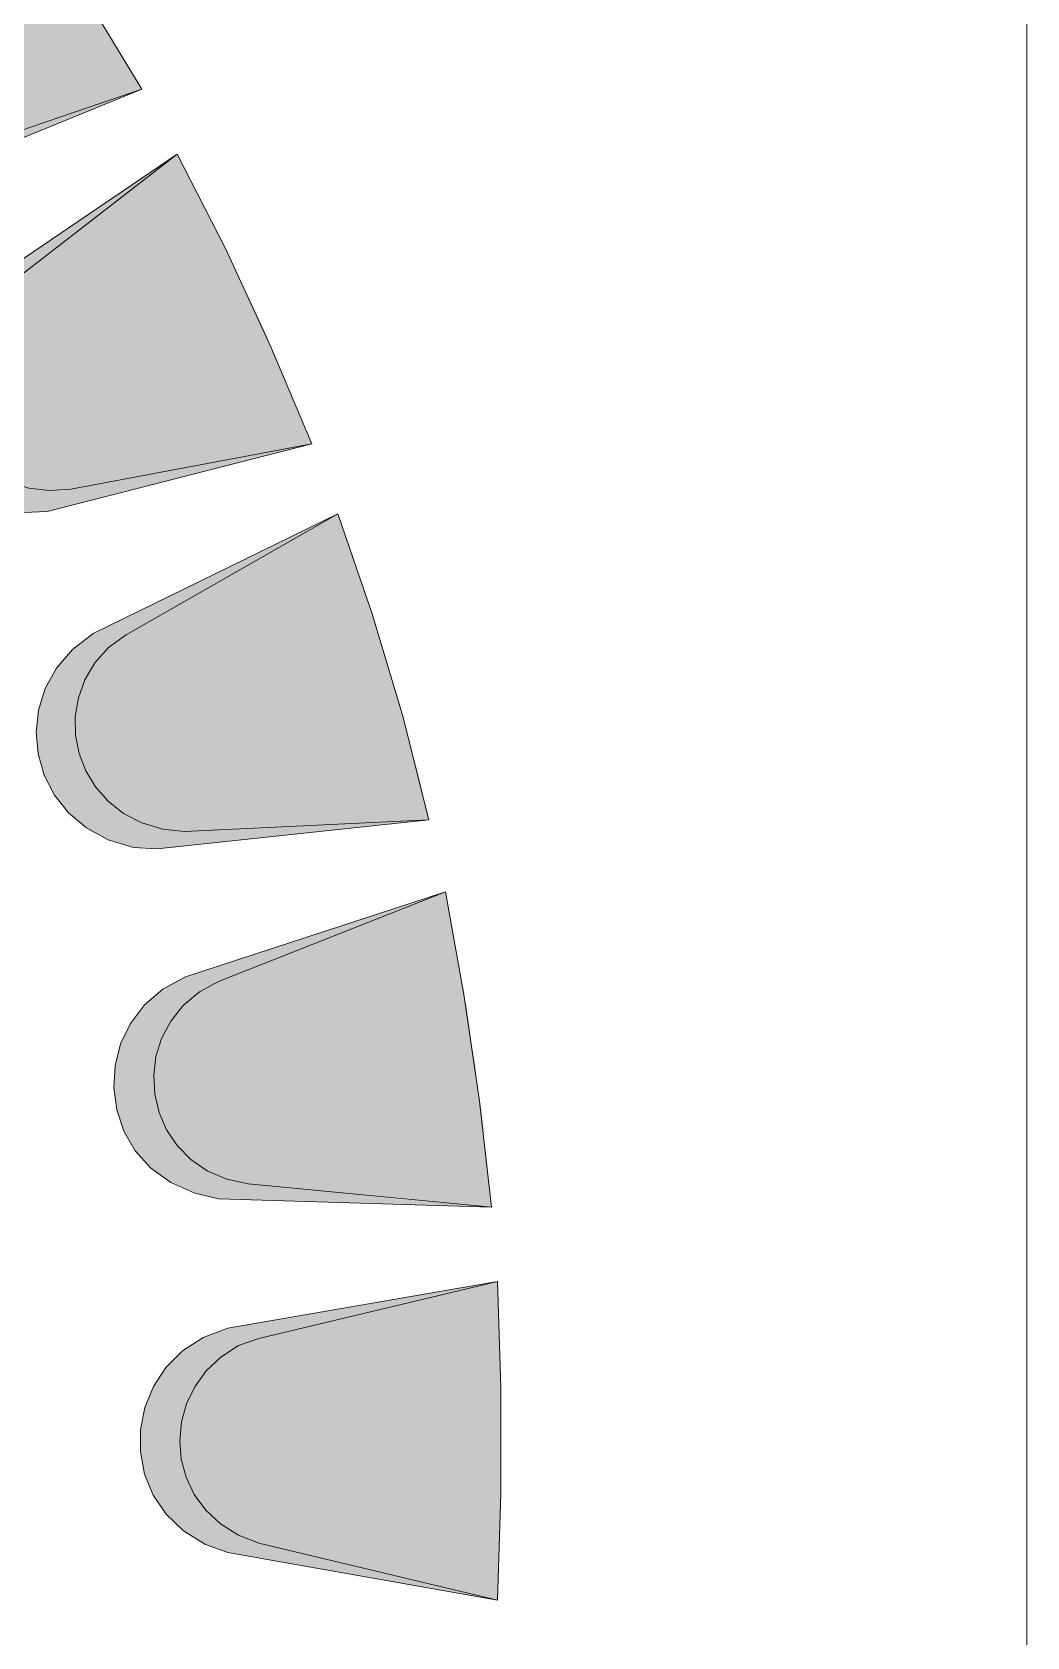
# Model space of a CAD drawing. Extents: x 0 to 245, y -13 to 205.
# Drawn here: x 218.05 to 243.74, y 98.32 to 139.79 of the extents above; entities that cross this region are included whole.
import ezdxf

# ---------------------------------------------------------------- set-up
doc = ezdxf.new("R2010")
doc.units = 0
doc.layers.add('FILL', color=8, linetype='Continuous')
doc.layers.add('GEOMETRY', color=7, linetype='Continuous')

msp = doc.modelspace()

# ---------------------------------------------------------------- hatches: boundary and pattern name
at = {"layer": 'FILL'}
for points in [[(220.879, 138.314), (219.445, 140.688), (217.948, 143.003), (216.362, 145.257)], [(211.662, 140.298), (211.418, 139.786), (219.995, 139.786)], [(211.662, 140.298), (219.689, 140.298), (219.995, 139.786)], [(211.418, 139.786), (211.296, 139.245), (220.3, 139.245)], [(211.418, 139.786), (219.995, 139.786), (220.3, 139.245)], [(211.296, 139.245), (211.296, 138.704), (220.635, 138.704)], [(211.296, 139.245), (220.3, 139.245), (220.635, 138.704)], [(211.296, 138.704), (211.358, 138.312), (220.879, 138.312)], [(211.296, 138.704), (220.635, 138.704), (220.879, 138.312)], [(211.357, 138.314), (211.387, 138.164), (220.421, 138.164)], [(211.357, 138.314), (220.878, 138.314), (220.421, 138.164)], [(211.387, 138.163), (211.57, 137.652), (218.924, 137.652)], [(211.387, 138.163), (220.421, 138.163), (218.924, 137.652)], [(220.879, 138.313), (214.347, 135.638)], [(220.787, 138.282), (214.896, 136.268), (215.904, 136.268)], [(220.879, 138.313), (214.897, 136.269)], [(220.787, 138.282), (220.818, 138.282), (215.904, 136.268)], [(220.879, 138.314), (220.787, 138.283), (220.817, 138.283)], [(211.57, 137.653), (218.924, 137.653), (217.583, 137.201)], [(221.795, 136.63), (215.996, 132.692), (215.513, 132.213), (215.169, 131.682), (214.956, 131.116), (214.868, 130.533), (214.897, 129.95), (215.038, 129.385), (215.282, 128.857), (215.624, 128.382), (216.056, 127.978), (216.572, 127.663), (217.165, 127.455), (217.828, 127.372), (218.438, 127.401)], [(221.795, 136.63), (216.149, 132.781), (216.82, 132.781)], [(221.795, 136.63), (216.82, 132.781)], [(221.795, 136.63), (218.622, 134.194), (223.046, 134.194)], [(225.274, 129.145), (224.205, 131.671), (223.045, 134.195), (221.795, 136.63)], [(218.622, 134.195), (216.82, 132.782), (223.717, 132.782)], [(218.622, 134.195), (223.046, 134.195), (223.717, 132.782)], [(216.82, 132.781), (216.454, 132.391), (216.144, 131.937), (215.943, 131.457), (215.844, 130.964), (215.84, 130.469), (215.927, 129.985), (216.096, 129.525), (216.342, 129.1), (216.659, 128.724), (217.039, 128.407), (217.477, 128.163), (217.965, 128.004), (218.499, 127.942), (219.048, 127.972)], [(216.82, 132.781), (216.454, 132.391), (223.901, 132.391)], [(216.82, 132.781), (223.716, 132.781), (223.901, 132.391)], [(216.454, 132.392), (216.148, 131.94), (224.114, 131.94)], [(216.454, 132.392), (223.901, 132.392), (224.114, 131.94)], [(216.148, 131.94), (216.056, 131.671), (224.205, 131.671)], [(216.148, 131.94), (224.114, 131.94), (224.205, 131.671)], [(216.056, 131.671), (215.933, 131.429), (224.327, 131.429)], [(216.056, 131.671), (224.204, 131.671), (224.327, 131.429)], [(215.933, 131.429), (215.842, 130.888), (224.54, 130.888)], [(215.933, 131.429), (224.328, 131.429), (224.54, 130.888)], [(215.843, 130.888), (215.843, 130.318), (224.786, 130.318)], [(215.843, 130.888), (224.541, 130.888), (224.786, 130.318)], [(215.843, 130.318), (215.996, 129.808), (224.999, 129.808)], [(215.843, 130.318), (224.786, 130.318), (224.999, 129.808)], [(215.996, 129.808), (216.21, 129.294), (225.213, 129.294)], [(215.996, 129.808), (224.999, 129.808), (225.213, 129.294)], [(216.21, 129.294), (216.332, 129.145), (225.274, 129.145)], [(216.21, 129.294), (225.213, 129.294), (225.274, 129.145)], [(216.332, 129.145), (216.545, 128.845), (223.717, 128.845)], [(216.332, 129.145), (225.274, 129.145), (223.717, 128.845)], [(225.274, 129.145), (218.436, 127.402)], [(225.274, 129.145), (219.047, 127.973)], [(225.274, 129.145), (223.716, 128.845), (224.114, 128.845)], [(216.545, 128.845), (216.943, 128.484), (221.764, 128.484)], [(216.545, 128.845), (223.717, 128.845), (221.764, 128.484)], [(223.716, 128.845), (219.047, 127.973), (220.634, 127.973)], [(223.716, 128.845), (224.113, 128.845), (220.634, 127.973)], [(216.943, 128.484), (217.43, 128.183), (220.267, 128.183)], [(216.943, 128.484), (221.763, 128.484), (220.267, 128.183)], [(217.43, 128.183), (217.948, 128.003), (219.323, 128.003)], [(217.43, 128.183), (220.267, 128.183), (219.323, 128.003)], [(216.025, 128.003), (216.087, 127.942), (218.407, 127.942)], [(216.025, 128.003), (217.948, 128.003), (218.407, 127.942)], [(216.088, 127.943), (218.499, 127.943)], [(216.088, 127.943), (218.499, 127.943)], [(216.118, 127.943), (216.636, 127.642), (219.351, 127.642)], [(216.118, 127.943), (220.513, 127.943), (219.351, 127.642)], [(217.948, 128.003), (218.285, 127.973), (219.048, 127.973)], [(217.948, 128.003), (219.323, 128.003), (219.048, 127.973)], [(218.285, 127.973), (219.048, 127.973), (218.499, 127.943)], [(218.773, 127.943), (218.499, 127.943), (220.512, 127.943)], [(219.047, 127.973), (218.773, 127.943), (220.572, 127.943)], [(218.773, 127.943), (220.573, 127.943), (220.512, 127.943)], [(219.047, 127.973), (220.634, 127.973), (220.572, 127.943)], [(216.635, 127.642), (217.216, 127.431), (218.589, 127.431)], [(216.635, 127.642), (219.351, 127.642), (218.589, 127.431)], [(217.216, 127.431), (217.49, 127.402), (218.437, 127.402)], [(217.216, 127.431), (218.589, 127.431), (218.437, 127.402)], [(217.491, 127.402), (218.437, 127.402), (217.827, 127.373)], [(225.946, 127.341), (219.627, 124.244), (219.089, 123.829), (218.676, 123.351), (218.384, 122.825), (218.21, 122.269), (218.15, 121.7), (218.202, 121.133), (218.362, 120.585), (218.627, 120.073), (218.993, 119.613), (219.456, 119.222), (220.015, 118.917), (220.665, 118.713), (221.276, 118.685)], [(225.945, 127.341), (219.627, 124.245), (220.512, 124.245)], [(225.946, 127.341), (220.482, 124.214)], [(225.945, 127.341), (221.368, 124.755), (226.83, 124.755)], [(228.295, 119.436), (227.625, 122.111), (226.83, 124.755), (225.945, 127.341)], [(221.368, 124.755), (220.482, 124.214), (226.983, 124.214)], [(221.368, 124.755), (226.83, 124.755), (226.983, 124.214)], [(219.596, 124.214), (219.139, 123.885), (220.024, 123.885)], [(220.482, 124.214), (220.024, 123.885), (219.671, 123.485), (219.412, 123.047), (219.243, 122.582), (219.164, 122.103), (219.171, 121.622), (219.261, 121.15), (219.433, 120.699), (219.684, 120.283), (220.011, 119.912), (220.413, 119.599), (220.885, 119.356), (221.427, 119.194), (221.976, 119.134)], [(219.596, 124.214), (220.482, 124.214), (220.024, 123.885)], [(219.627, 124.245), (219.597, 124.214), (220.482, 124.214)], [(219.627, 124.245), (220.513, 124.245), (220.482, 124.214)], [(220.482, 124.214), (220.024, 123.885), (227.105, 123.885)], [(220.482, 124.214), (226.983, 124.214), (227.105, 123.885)], [(219.139, 123.885), (218.773, 123.495), (219.658, 123.495)], [(219.139, 123.885), (220.024, 123.885)], [(219.139, 123.885), (220.024, 123.885)], [(219.139, 123.885), (220.024, 123.885), (219.658, 123.495)], [(220.024, 123.885), (219.658, 123.495), (227.226, 123.495)], [(220.024, 123.885), (227.105, 123.885), (227.226, 123.495)], [(218.743, 123.433), (218.468, 123.014), (219.383, 123.014)], [(218.773, 123.495), (218.743, 123.433), (219.627, 123.433)], [(218.743, 123.433), (219.627, 123.433), (219.383, 123.014)], [(218.773, 123.495), (219.658, 123.495), (219.627, 123.433)], [(219.658, 123.495), (219.383, 123.014), (227.348, 123.014)], [(219.658, 123.495), (227.226, 123.495), (227.348, 123.014)], [(218.407, 122.893), (218.285, 122.471), (219.232, 122.471)], [(218.468, 123.014), (218.407, 122.893), (219.352, 122.893)], [(218.407, 122.893), (219.351, 122.893), (219.232, 122.471)], [(218.468, 123.014), (219.383, 123.014), (219.352, 122.893)], [(219.383, 123.014), (219.233, 122.471), (227.502, 122.471)], [(219.383, 123.014), (227.349, 123.014), (227.502, 122.471)], [(218.285, 122.471), (218.223, 122.321), (219.201, 122.321)], [(218.285, 122.471), (219.232, 122.471), (219.201, 122.321)], [(219.232, 122.471), (219.17, 122.111), (227.625, 122.111)], [(219.232, 122.471), (227.502, 122.471), (227.625, 122.111)], [(218.194, 121.931), (218.163, 121.721), (219.17, 121.721)], [(218.223, 122.321), (218.194, 121.931), (219.169, 121.931)], [(218.194, 121.931), (219.17, 121.931), (219.17, 121.721)], [(218.223, 122.321), (219.201, 122.321), (219.169, 121.931)], [(219.17, 122.111), (219.17, 121.931), (227.684, 121.931)], [(219.17, 122.111), (227.625, 122.111), (227.684, 121.931)], [(219.17, 121.931), (219.201, 121.39), (227.807, 121.39)], [(219.17, 121.931), (227.684, 121.931), (227.807, 121.39)], [(218.163, 121.721), (218.194, 121.39), (219.201, 121.39)], [(218.163, 121.721), (219.17, 121.721), (219.201, 121.39)], [(218.194, 121.39), (218.194, 121.119), (219.291, 121.119)], [(218.194, 121.39), (219.201, 121.39), (219.291, 121.119)], [(218.194, 121.118), (218.285, 120.847), (219.351, 120.847)], [(218.194, 121.118), (219.291, 121.118), (219.351, 120.847)], [(219.201, 121.39), (219.351, 120.847), (227.96, 120.847)], [(219.201, 121.39), (227.806, 121.39), (227.96, 120.847)], [(218.285, 120.847), (218.376, 120.548), (219.536, 120.548)], [(218.285, 120.847), (219.351, 120.847), (219.536, 120.548)], [(219.351, 120.847), (219.626, 120.367), (228.081, 120.367)], [(219.351, 120.847), (227.959, 120.847), (228.081, 120.367)], [(218.376, 120.548), (218.468, 120.366), (219.627, 120.366)], [(218.376, 120.548), (219.536, 120.548), (219.627, 120.366)], [(218.468, 120.366), (218.681, 120.005), (219.934, 120.005)], [(218.468, 120.366), (219.627, 120.366), (219.934, 120.005)], [(219.627, 120.366), (219.963, 119.946), (228.173, 119.946)], [(219.627, 120.366), (228.082, 120.366), (228.173, 119.946)], [(218.68, 120.005), (218.711, 119.946), (219.962, 119.946)], [(218.68, 120.005), (219.933, 120.005), (219.962, 119.946)], [(218.712, 119.946), (219.018, 119.616), (220.422, 119.616)], [(218.712, 119.946), (219.963, 119.946), (220.422, 119.616)], [(219.963, 119.946), (220.422, 119.616), (228.265, 119.616)], [(219.963, 119.946), (228.173, 119.946), (228.265, 119.616)], [(219.017, 119.616), (219.047, 119.555), (220.512, 119.555)], [(219.017, 119.616), (220.421, 119.616), (220.512, 119.555)], [(219.047, 119.556), (219.29, 119.345), (220.908, 119.345)], [(219.047, 119.556), (220.512, 119.556), (220.908, 119.345)], [(220.422, 119.616), (220.726, 119.435), (228.295, 119.435)], [(220.422, 119.616), (228.265, 119.616), (228.295, 119.435)], [(220.725, 119.436), (220.909, 119.345), (226.312, 119.345)], [(220.725, 119.436), (228.294, 119.436), (226.312, 119.345)], [(221.275, 118.684), (228.294, 119.435)], [(221.977, 119.134), (228.294, 119.436)], [(228.295, 119.436), (226.313, 119.345), (227.441, 119.345)], [(219.291, 119.345), (219.506, 119.195), (221.428, 119.195)], [(219.291, 119.345), (220.909, 119.345), (221.428, 119.195)], [(219.505, 119.195), (219.535, 119.165), (221.763, 119.165)], [(219.505, 119.195), (221.427, 119.195), (221.763, 119.165)], [(219.536, 119.164), (219.567, 119.134), (221.976, 119.134)], [(219.536, 119.164), (221.764, 119.164), (221.976, 119.134)], [(219.567, 119.134), (220.085, 118.894), (223.198, 118.894)], [(219.567, 119.134), (225.579, 119.134), (223.198, 118.894)], [(220.909, 119.345), (221.428, 119.195), (222.985, 119.195)], [(220.909, 119.345), (226.311, 119.345), (222.985, 119.195)], [(221.427, 119.195), (222.985, 119.195), (221.976, 119.134)], [(222.374, 119.164), (221.977, 119.134), (225.579, 119.134)], [(226.312, 119.345), (222.374, 119.164), (225.761, 119.164)], [(222.374, 119.164), (225.762, 119.164), (225.579, 119.134)], [(226.312, 119.345), (227.44, 119.345), (225.761, 119.164)], [(220.085, 118.894), (220.665, 118.713), (221.703, 118.713)], [(220.085, 118.894), (223.198, 118.894), (221.703, 118.713)], [(220.665, 118.713), (221.703, 118.713), (221.276, 118.685)], [(228.722, 117.572), (222.008, 115.376), (221.425, 115.057), (220.952, 114.65), (220.589, 114.173), (220.335, 113.645), (220.192, 113.085), (220.158, 112.51), (220.234, 111.939), (220.419, 111.39), (220.713, 110.882), (221.117, 110.433), (221.63, 110.062), (222.251, 109.786), (222.863, 109.635)], [(228.722, 117.572), (222.008, 115.378), (223.198, 115.378)], [(228.722, 117.572), (222.863, 115.257)], [(228.722, 117.572), (222.863, 115.257), (229.15, 115.257)], [(229.913, 109.425), (229.607, 112.161), (229.211, 114.865), (228.723, 117.572)], [(222.008, 115.378), (221.763, 115.257), (222.862, 115.257)], [(222.008, 115.378), (223.197, 115.378), (222.862, 115.257)], [(221.337, 114.987), (221.001, 114.716), (222.039, 114.716)], [(222.863, 115.257), (222.374, 114.986), (221.954, 114.634), (221.628, 114.229), (221.393, 113.785), (221.248, 113.313), (221.19, 112.829), (221.218, 112.343), (221.329, 111.87), (221.523, 111.423), (221.796, 111.014), (222.147, 110.656), (222.574, 110.363), (223.076, 110.148), (223.625, 110.027)], [(221.49, 115.107), (221.337, 114.987), (222.374, 114.987)], [(221.337, 114.987), (222.374, 114.987), (222.039, 114.716)], [(221.763, 115.257), (221.49, 115.107), (222.587, 115.107)], [(221.49, 115.107), (222.588, 115.107), (222.374, 114.987)], [(221.763, 115.257), (222.863, 115.257), (222.587, 115.107)], [(222.222, 114.865), (221.947, 114.626), (229.271, 114.626)], [(222.222, 114.865), (229.21, 114.865), (229.271, 114.626)], [(222.374, 114.987), (222.223, 114.866), (229.211, 114.866)], [(222.863, 115.257), (222.374, 114.986), (229.211, 114.986)], [(222.374, 114.987), (229.211, 114.987), (229.211, 114.866)], [(222.863, 115.257), (229.15, 115.257), (229.211, 114.986)], [(220.94, 114.626), (220.634, 114.235), (221.641, 114.235)], [(221.001, 114.716), (220.94, 114.626), (221.947, 114.626)], [(220.94, 114.626), (221.947, 114.626), (221.641, 114.235)], [(221.001, 114.716), (222.039, 114.716), (221.947, 114.626)], [(221.947, 114.626), (221.612, 114.204), (229.333, 114.204)], [(221.947, 114.626), (229.271, 114.626), (229.333, 114.204)], [(220.603, 114.204), (220.36, 113.693), (221.368, 113.693)], [(220.634, 114.236), (220.603, 114.205), (221.612, 114.205)], [(220.603, 114.204), (221.612, 114.204), (221.368, 113.693)], [(220.634, 114.236), (221.641, 114.236), (221.612, 114.205)], [(221.612, 114.204), (221.368, 113.693), (229.393, 113.693)], [(221.612, 114.204), (229.333, 114.204), (229.393, 113.693)], [(220.36, 113.694), (220.207, 113.183), (221.214, 113.183)], [(220.36, 113.694), (221.368, 113.694)], [(220.36, 113.694), (221.368, 113.694)], [(220.36, 113.694), (221.368, 113.694), (221.214, 113.183)], [(221.368, 113.694), (221.215, 113.183), (229.485, 113.183)], [(221.368, 113.694), (229.393, 113.694), (229.485, 113.183)], [(220.207, 113.091), (220.176, 112.612), (221.184, 112.612)], [(220.207, 113.183), (220.207, 113.091), (221.215, 113.091)], [(220.207, 113.183), (221.215, 113.183), (221.215, 113.091)], [(220.207, 113.091), (221.215, 113.091), (221.184, 112.612)], [(221.214, 113.183), (221.183, 112.613), (229.545, 112.613)], [(221.214, 113.183), (229.485, 113.183), (229.545, 112.613)], [(220.175, 112.613), (220.146, 112.492), (221.214, 112.492)], [(220.146, 112.491), (220.207, 112.071), (221.276, 112.071)], [(220.146, 112.491), (221.214, 112.491), (221.276, 112.071)], [(220.175, 112.613), (221.183, 112.613), (221.214, 112.492)], [(221.183, 112.613), (221.245, 112.162), (229.607, 112.162)], [(221.183, 112.613), (229.545, 112.613), (229.607, 112.162)], [(220.207, 112.071), (220.237, 111.89), (221.337, 111.89)], [(220.207, 112.071), (221.276, 112.071), (221.337, 111.89)], [(221.246, 112.161), (221.276, 112.071), (229.638, 112.071)], [(221.246, 112.161), (229.607, 112.161), (229.638, 112.071)], [(221.276, 112.071), (221.458, 111.56), (229.7, 111.56)], [(221.276, 112.071), (229.637, 112.071), (229.7, 111.56)], [(220.237, 111.891), (220.36, 111.561), (221.458, 111.561)], [(220.237, 111.891), (221.337, 111.891), (221.458, 111.561)], [(220.36, 111.561), (220.452, 111.349), (221.581, 111.349)], [(220.36, 111.561), (221.458, 111.561), (221.581, 111.349)], [(221.458, 111.561), (221.734, 111.08), (229.73, 111.08)], [(221.458, 111.561), (229.7, 111.561), (229.73, 111.08)], [(220.452, 111.349), (220.603, 111.079), (221.734, 111.079)], [(220.452, 111.349), (221.581, 111.349), (221.734, 111.079)], [(220.603, 111.079), (220.756, 110.808), (222.008, 110.808)], [(220.603, 111.079), (221.734, 111.079), (222.008, 110.808)], [(220.756, 110.808), (220.908, 110.688), (222.129, 110.688)], [(220.756, 110.808), (222.008, 110.808), (222.129, 110.688)], [(221.734, 111.079), (222.13, 110.687), (229.791, 110.687)], [(221.734, 111.079), (229.73, 111.079), (229.791, 110.687)], [(220.909, 110.688), (221.183, 110.389), (222.557, 110.389)], [(220.909, 110.688), (222.13, 110.688), (222.557, 110.389)], [(221.183, 110.389), (221.214, 110.357), (222.557, 110.357)], [(221.183, 110.389), (222.557, 110.389), (222.557, 110.357)], [(221.214, 110.357), (221.518, 110.148), (223.075, 110.148)], [(221.214, 110.357), (222.557, 110.357), (223.075, 110.148)], [(222.13, 110.688), (222.558, 110.357), (229.821, 110.357)], [(222.13, 110.688), (229.791, 110.688), (229.821, 110.357)], [(222.557, 110.357), (223.076, 110.148), (229.821, 110.148)], [(222.557, 110.357), (229.821, 110.357), (229.821, 110.148)], [(221.519, 110.148), (221.703, 110.027), (223.565, 110.027)], [(221.519, 110.148), (223.076, 110.148), (223.565, 110.027)], [(221.703, 110.027), (223.625, 110.027)], [(221.703, 110.027), (223.625, 110.027)], [(221.703, 110.027), (222.252, 109.787), (226.098, 109.787)], [(221.703, 110.027), (223.625, 110.027), (226.098, 109.787)], [(223.076, 110.148), (223.625, 110.027), (229.851, 110.027)], [(223.076, 110.148), (229.821, 110.148), (229.851, 110.027)], [(229.913, 109.425), (223.625, 110.027)], [(223.625, 110.027), (229.852, 110.027), (229.913, 109.425)], [(222.252, 109.786), (222.863, 109.636), (227.471, 109.636)], [(222.252, 109.786), (226.098, 109.786), (227.471, 109.636)], [(229.913, 109.425), (222.863, 109.636)], [(222.863, 109.636), (227.47, 109.636), (229.913, 109.425)], [(230.066, 107.501), (223.107, 106.299), (222.471, 106.057), (221.937, 105.713), (221.506, 105.284), (221.181, 104.789), (220.961, 104.247), (220.849, 103.677), (220.847, 103.098), (220.956, 102.527), (221.176, 101.984), (221.511, 101.488), (221.961, 101.056), (222.527, 100.708), (223.107, 100.497)], [(230.066, 107.501), (223.106, 106.299), (224.968, 106.299)], [(230.066, 107.501), (223.901, 106.028)], [(230.066, 107.501), (223.901, 106.028), (230.095, 106.028)], [(230.066, 99.266), (230.157, 102.031), (230.157, 104.765), (230.066, 107.501)], [(223.107, 106.299), (222.527, 106.088), (224.083, 106.088)], [(223.107, 106.299), (224.968, 106.299), (224.083, 106.088)], [(222.008, 105.759), (221.763, 105.548), (222.923, 105.548)], [(223.901, 106.029), (223.381, 105.849), (222.921, 105.551), (222.543, 105.193), (222.248, 104.785), (222.036, 104.341), (221.907, 103.873), (221.863, 103.393), (221.902, 102.913), (222.027, 102.446), (222.237, 102.003), (222.532, 101.598), (222.913, 101.243), (223.381, 100.949), (223.901, 100.738)], [(222.008, 105.759), (223.258, 105.759), (222.923, 105.548)], [(222.13, 105.849), (222.009, 105.759), (223.259, 105.759)], [(222.466, 106.029), (222.13, 105.849), (223.382, 105.849)], [(222.13, 105.849), (223.382, 105.849), (223.259, 105.759)], [(222.527, 106.088), (222.465, 106.028), (223.901, 106.028)], [(222.466, 106.029), (223.902, 106.029), (223.382, 105.849)], [(222.527, 106.088), (224.083, 106.088), (223.901, 106.028)], [(223.381, 105.849), (222.923, 105.548), (230.126, 105.548)], [(223.901, 106.029), (223.381, 105.849), (230.127, 105.849)], [(223.381, 105.849), (230.126, 105.849), (230.126, 105.548)], [(223.901, 106.029), (230.095, 106.029), (230.127, 105.849)], [(221.549, 105.337), (221.428, 105.157), (222.527, 105.157)], [(221.763, 105.548), (221.549, 105.337), (222.709, 105.337)], [(221.549, 105.337), (222.71, 105.337), (222.527, 105.157)], [(221.763, 105.548), (222.923, 105.548), (222.709, 105.337)], [(222.924, 105.548), (222.528, 105.157), (230.157, 105.157)], [(222.924, 105.548), (230.127, 105.548), (230.157, 105.157)], [(221.427, 105.157), (221.214, 104.856), (222.282, 104.856)], [(221.427, 105.157), (222.527, 105.157), (222.282, 104.856)], [(222.527, 105.157), (222.252, 104.764), (230.157, 104.764)], [(222.527, 105.157), (230.157, 105.157), (230.157, 104.764)], [(221.154, 104.707), (220.969, 104.284), (222.008, 104.284)], [(221.214, 104.857), (221.153, 104.708), (222.191, 104.708)], [(221.154, 104.707), (222.191, 104.707), (222.008, 104.284)], [(221.214, 104.857), (222.282, 104.857), (222.191, 104.708)], [(222.191, 104.707), (221.976, 104.194), (230.157, 104.194)], [(222.252, 104.765), (222.191, 104.706), (230.157, 104.706)], [(222.191, 104.707), (230.157, 104.707), (230.157, 104.194)], [(222.252, 104.765), (230.157, 104.765), (230.157, 104.706)], [(220.94, 104.195), (220.847, 103.683), (221.885, 103.683)], [(220.969, 104.284), (220.94, 104.194), (221.976, 104.194)], [(220.94, 104.195), (221.976, 104.195), (221.885, 103.683)], [(220.969, 104.284), (222.008, 104.284), (221.976, 104.194)], [(221.976, 104.195), (221.885, 103.654), (230.157, 103.654)], [(221.976, 104.195), (230.157, 104.195), (230.157, 103.654)], [(220.847, 103.683), (220.847, 103.654), (221.885, 103.654)], [(220.847, 103.683), (221.885, 103.683), (221.885, 103.654)], [(220.847, 103.654), (220.847, 103.113), (221.885, 103.113)], [(220.847, 103.654), (221.885, 103.654), (221.885, 103.113)], [(221.885, 103.654), (221.885, 103.113), (230.156, 103.113)], [(221.885, 103.654), (230.156, 103.654), (230.156, 103.113)], [(220.847, 103.113), (220.847, 103.083), (221.885, 103.083)], [(220.847, 103.113), (221.885, 103.113), (221.885, 103.083)], [(220.847, 103.082), (220.94, 102.572), (221.976, 102.572)], [(220.847, 103.082), (221.885, 103.082), (221.976, 102.572)], [(221.885, 103.113), (221.976, 102.573), (230.156, 102.573)], [(221.885, 103.113), (230.156, 103.113), (230.156, 102.573)], [(220.94, 102.572), (220.969, 102.481), (222.008, 102.481)], [(220.94, 102.572), (221.976, 102.572), (222.008, 102.481)], [(220.969, 102.482), (221.154, 102.061), (222.191, 102.061)], [(220.969, 102.482), (222.008, 102.482), (222.191, 102.061)], [(221.976, 102.572), (222.191, 102.061), (230.157, 102.061)], [(221.976, 102.572), (230.157, 102.572), (230.157, 102.061)], [(221.154, 102.061), (221.215, 101.94), (222.283, 101.94)], [(221.154, 102.061), (222.191, 102.061), (222.283, 101.94)], [(222.191, 102.061), (222.252, 102.031), (230.157, 102.031)], [(222.191, 102.061), (230.157, 102.061), (230.157, 102.031)], [(222.252, 102.03), (222.527, 101.61), (230.157, 101.61)], [(222.252, 102.03), (230.157, 102.03), (230.157, 101.61)], [(221.214, 101.94), (221.427, 101.611), (222.526, 101.611)], [(221.214, 101.94), (222.282, 101.94), (222.526, 101.611)], [(221.427, 101.611), (221.549, 101.429), (222.709, 101.429)], [(221.427, 101.611), (222.527, 101.611), (222.709, 101.429)], [(222.527, 101.611), (222.923, 101.249), (230.127, 101.249)], [(222.527, 101.611), (230.157, 101.611), (230.127, 101.249)], [(221.549, 101.429), (221.764, 101.248), (222.923, 101.248)], [(221.549, 101.429), (222.71, 101.429), (222.923, 101.248)], [(221.763, 101.249), (222.008, 101.009), (223.258, 101.009)], [(221.763, 101.249), (222.923, 101.249), (223.258, 101.009)], [(222.924, 101.249), (223.382, 100.948), (230.127, 100.948)], [(222.924, 101.249), (230.127, 101.249), (230.127, 100.948)], [(222.008, 101.009), (222.129, 100.948), (223.381, 100.948)], [(222.008, 101.009), (223.258, 101.009), (223.381, 100.948)], [(222.13, 100.948), (222.466, 100.737), (223.901, 100.737)], [(222.13, 100.948), (223.382, 100.948), (223.901, 100.737)], [(223.381, 100.948), (223.901, 100.737), (230.095, 100.737)], [(223.381, 100.948), (230.126, 100.948), (230.095, 100.737)], [(222.466, 100.738), (222.528, 100.709), (224.083, 100.709)], [(222.466, 100.738), (223.902, 100.738), (224.083, 100.709)], [(222.527, 100.708), (223.106, 100.497), (224.968, 100.497)], [(222.527, 100.708), (224.083, 100.708), (224.968, 100.497)], [(230.066, 99.266), (223.107, 100.497)], [(223.107, 100.497), (224.968, 100.497), (230.066, 99.266)], [(230.066, 99.266), (223.901, 100.738)], [(223.901, 100.738), (230.095, 100.738), (230.066, 99.266)]]:
    msp.add_hatch(color=7, dxfattribs=at).paths.add_polyline_path(points)

# ---------------------------------------------------------------- linework, layer by layer
at = {"layer": 'GEOMETRY', "lineweight": 13}
msp.add_lwpolyline([(72.186, 187.883), (243.74, 187.883), (243.74, 18.884), (72.186, 18.884), (72.186, 187.883)], close=True, dxfattribs=at)
for points in [[(220.879, 138.314), (219.445, 140.688), (217.948, 143.003), (216.362, 145.257)], [(220.879, 138.313), (214.347, 135.638)], [(220.879, 138.313), (214.897, 136.269)], [(221.795, 136.63), (215.996, 132.692), (215.513, 132.213), (215.169, 131.682), (214.956, 131.116), (214.868, 130.533), (214.897, 129.95), (215.038, 129.385), (215.282, 128.857), (215.624, 128.382), (216.056, 127.978), (216.572, 127.663), (217.165, 127.455), (217.828, 127.372), (218.438, 127.401)], [(221.795, 136.63), (216.82, 132.781)], [(225.274, 129.145), (224.205, 131.671), (223.045, 134.195), (221.795, 136.63)], [(216.82, 132.781), (216.454, 132.391), (216.144, 131.937), (215.943, 131.457), (215.844, 130.964), (215.84, 130.469), (215.927, 129.985), (216.096, 129.525), (216.342, 129.1), (216.659, 128.724), (217.039, 128.407), (217.477, 128.163), (217.965, 128.004), (218.499, 127.942), (219.048, 127.972)], [(225.274, 129.145), (218.436, 127.402)], [(225.274, 129.145), (219.047, 127.973)], [(225.946, 127.341), (219.627, 124.244), (219.089, 123.829), (218.676, 123.351), (218.384, 122.825), (218.21, 122.269), (218.15, 121.7), (218.202, 121.133), (218.362, 120.585), (218.627, 120.073), (218.993, 119.613), (219.456, 119.222), (220.015, 118.917), (220.665, 118.713), (221.276, 118.685)], [(225.946, 127.341), (220.482, 124.214)], [(228.295, 119.436), (227.625, 122.111), (226.83, 124.755), (225.945, 127.341)], [(220.482, 124.214), (220.024, 123.885), (219.671, 123.485), (219.412, 123.047), (219.243, 122.582), (219.164, 122.103), (219.171, 121.622), (219.261, 121.15), (219.433, 120.699), (219.684, 120.283), (220.011, 119.912), (220.413, 119.599), (220.885, 119.356), (221.427, 119.194), (221.976, 119.134)], [(228.295, 119.436), (221.276, 118.685)], [(228.295, 119.436), (221.977, 119.134)], [(228.722, 117.572), (222.008, 115.376), (221.425, 115.057), (220.952, 114.65), (220.589, 114.173), (220.335, 113.645), (220.192, 113.085), (220.158, 112.51), (220.234, 111.939), (220.419, 111.39), (220.713, 110.882), (221.117, 110.433), (221.63, 110.062), (222.251, 109.786), (222.863, 109.635)], [(228.722, 117.572), (222.863, 115.257)], [(229.913, 109.425), (229.607, 112.161), (229.211, 114.865), (228.723, 117.572)], [(222.863, 115.257), (222.374, 114.986), (221.954, 114.634), (221.628, 114.229), (221.393, 113.785), (221.248, 113.313), (221.19, 112.829), (221.218, 112.343), (221.329, 111.87), (221.523, 111.423), (221.796, 111.014), (222.147, 110.656), (222.574, 110.363), (223.076, 110.148), (223.625, 110.027)], [(229.913, 109.425), (223.625, 110.027)], [(229.913, 109.425), (222.863, 109.636)], [(230.066, 107.501), (223.107, 106.299), (222.471, 106.057), (221.937, 105.713), (221.506, 105.284), (221.181, 104.789), (220.961, 104.247), (220.849, 103.677), (220.847, 103.098), (220.956, 102.527), (221.176, 101.984), (221.511, 101.488), (221.961, 101.056), (222.527, 100.708), (223.107, 100.497)], [(230.066, 107.501), (223.901, 106.028)], [(230.066, 99.266), (230.157, 102.031), (230.157, 104.765), (230.066, 107.501)], [(223.901, 106.029), (223.381, 105.849), (222.921, 105.551), (222.543, 105.193), (222.248, 104.785), (222.036, 104.341), (221.907, 103.873), (221.863, 103.393), (221.902, 102.913), (222.027, 102.446), (222.237, 102.003), (222.532, 101.598), (222.913, 101.243), (223.381, 100.949), (223.901, 100.738)], [(230.066, 99.266), (223.107, 100.497)], [(230.066, 99.266), (223.901, 100.738)]]:
    msp.add_lwpolyline(points, dxfattribs=at)

doc.saveas('drawing.dxf')
